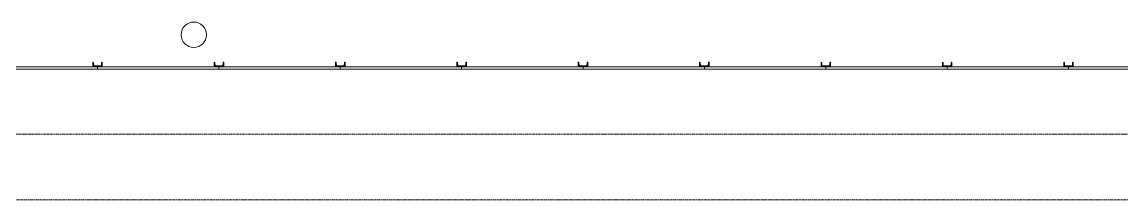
# Model space of a CAD drawing. Header units: inches. Extents: x -4010 to -1814, y 9846 to 12241.
# Drawn here: x -2693.6 to -2346.1, y 9846.3 to 9902.3 of the extents above; entities that cross this region are included whole.
import ezdxf

# ---------------------------------------------------------------- set-up
doc = ezdxf.new("R2010")
doc.units = ezdxf.units.IN
doc.header["$MEASUREMENT"] = 0
doc.linetypes.add('Aligning Line 1_8_', pattern=[0.25, 0.125, -0.125])
doc.linetypes.add('Aligning Line 1_8__2_', pattern=[0.25, 0.125, -0.125])
for name, color, linetype, lineweight in [('0-1', 7, 'Continuous', 5), ('0-2', 7, 'Continuous', 9), ('A-GLAZ-CURT-1', 7, 'Continuous', 9), ('A-GLAZ-CWMG-1', 7, 'Continuous', 9), ('E-LITE-EQPM-1', 7, 'Continuous', 9), ('G-ANNO-SYMB', 111, 'Aligning Line 1_8_', 9), ('G-ANNO-SYMB-2', 147, 'Aligning Line 1_8__2_', 9)]:
    doc.layers.add(name, color=color, linetype=linetype, lineweight=lineweight)

# ---------------------------------------------------------------- blocks, each defined once
blk = doc.blocks.new('Pathway_Cooper_McGraw-Edison _BSC-BRC_Round - Pathway_Cooper_McGraw-Edison _BSC-BRC_Round-2028611-UNIT PLANS - 1ST FLOOR')
at = {"layer": 'E-LITE-EQPM-1'}
for start, end in [(360, 180), (180, 360)]:
    blk.add_arc((0, 0), 4, start, end, dxfattribs=at)
blk = doc.blocks.new('Horizontal_Siding - Horizontal_Siding-2907273-UNIT PLANS - 1ST FLOOR')
at = {"layer": 'A-GLAZ-CURT-1'}
for p, q in [((-19.17, 2.25), (19.17, 2.25)), ((-19.17, 1.5), (-19.17, 2.25)), ((17.67, 1.5), (-17.67, 1.5)), ((19.17, 2.25), (19.17, 1.5))]:
    blk.add_line(p, q, dxfattribs=at)
blk = doc.blocks.new('Rectangular Mullion - RAILING POST-2666422-UNIT PLANS - 1ST FLOOR')
at = {"layer": 'A-GLAZ-CWMG-1'}
for p, q in [((-1.5, -1.5), (-1.5, 0)), ((1.5, 0), (1.5, -1.5)), ((1.5, -1.5), (-1.5, -1.5)), ((-1.29, -0.21), (-1.22, -1.18)), ((-1.22, -1.18), (1.22, -1.18)), ((1.22, -1.18), (1.29, -0.21))]:
    blk.add_line(p, q, dxfattribs=at)
for centre, radius, start, end in [((-1.5, -0.21), 0.211, 359.472, 90), ((1.5, -0.21), 0.21, 90, 180.528)]:
    blk.add_arc(centre, radius, start, end, dxfattribs=at)
blk = doc.blocks.new('CTR - 1st Phase - Shell_rvt-1-UNIT PLANS - 1ST FLOOR')
at = {"layer": '0-2'}
blk.add_blockref('Pathway_Cooper_McGraw-Edison _BSC-BRC_Round - Pathway_Cooper_McGraw-Edison _BSC-BRC_Round-2028611-UNIT PLANS - 1ST FLOOR', (-2639.32, 9898.34), dxfattribs=at)
at = {"layer": '0-2', "extrusion": (0, 0, -1)}
for p in [(2669.72, 9889.69), (2631.38, 9889.69), (2593.05, 9889.69), (2554.71, 9889.69), (2516.37, 9889.69), (2478.04, 9889.69), (2439.7, 9889.69), (2401.36, 9889.69), (2363.03, 9889.69)]:
    blk.add_blockref('Rectangular Mullion - RAILING POST-2666422-UNIT PLANS - 1ST FLOOR', p, dxfattribs=at)
at = {"layer": '0-2', "rotation": 180}
for p in [(-2688.89, 9889.69), (-2650.55, 9889.69), (-2612.22, 9889.69), (-2573.88, 9889.69), (-2535.54, 9889.69), (-2497.21, 9889.69), (-2458.87, 9889.69), (-2420.53, 9889.69), (-2382.2, 9889.69), (-2343.86, 9889.69)]:
    blk.add_blockref('Horizontal_Siding - Horizontal_Siding-2907273-UNIT PLANS - 1ST FLOOR', p, dxfattribs=at)
blk = doc.blocks.new('CTR - 1st Phase - Structure_rvt-1-UNIT PLANS - 1ST FLOOR')
at = {"layer": 'G-ANNO-SYMB-2'}
blk.add_line((-1904.06, 9867.01), (-3864.19, 9867.01), dxfattribs=at)

msp = doc.modelspace()

# ---------------------------------------------------------------- block references
at = {"layer": '0-1'}
msp.add_blockref('CTR - 1st Phase - Shell_rvt-1-UNIT PLANS - 1ST FLOOR', (0, 0), dxfattribs=at)

# ---------------------------------------------------------------- next in the draw order: block references
msp.add_blockref('CTR - 1st Phase - Structure_rvt-1-UNIT PLANS - 1ST FLOOR', (0, 0), dxfattribs=at)

# ---------------------------------------------------------------- next in the draw order: linework, layer by layer
at = {"layer": 'G-ANNO-SYMB'}
msp.add_line((-1813.52288, 9846.2766), (-4009.5295, 9846.2766), dxfattribs=at)

doc.saveas('drawing.dxf')
